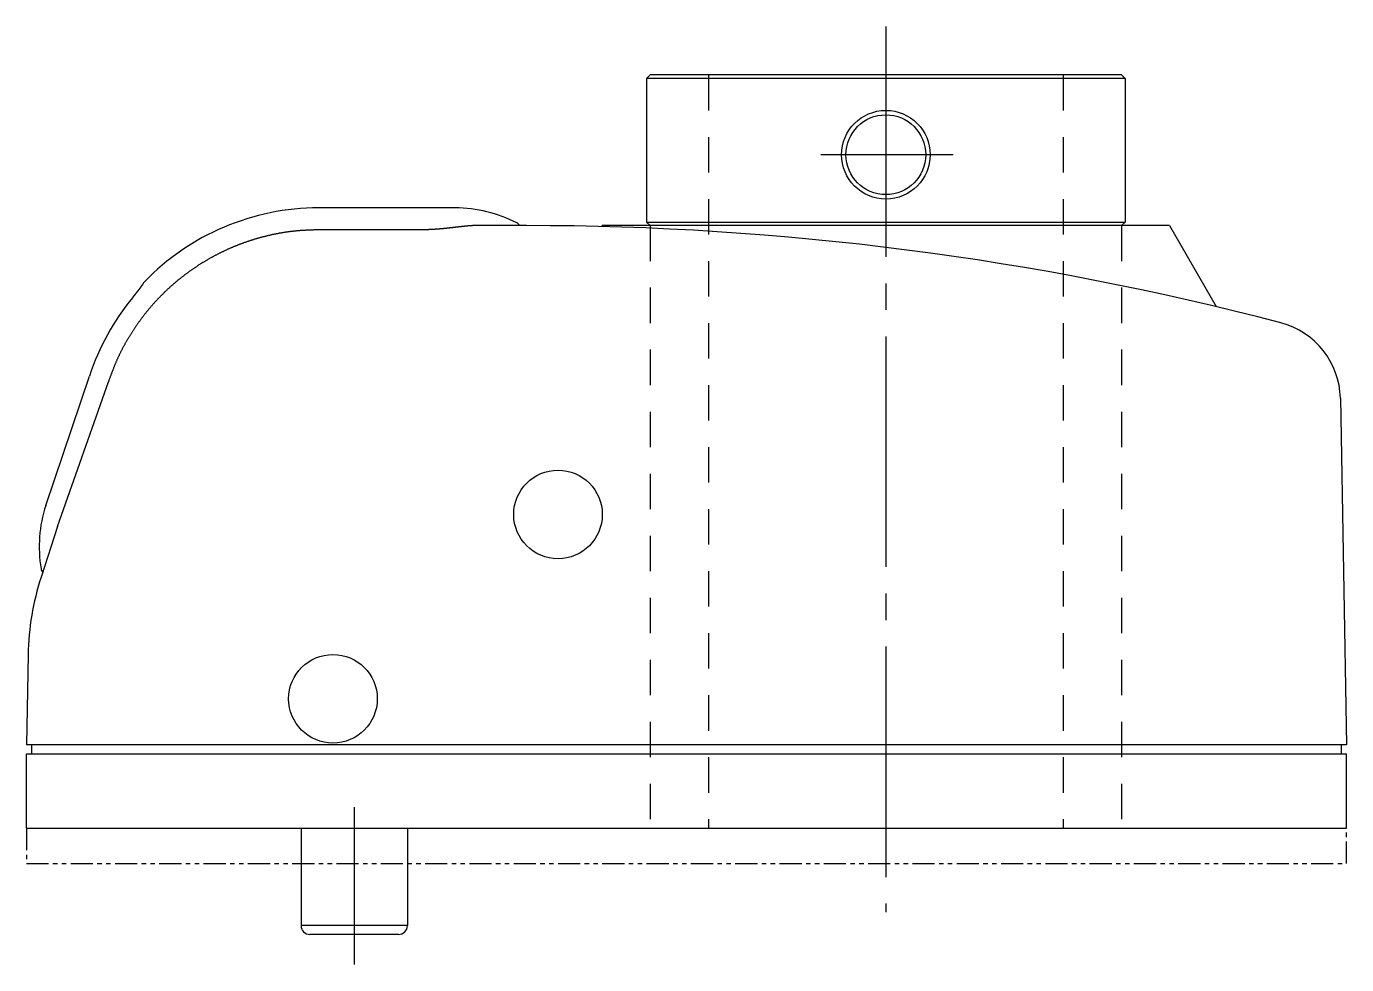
# Model space of a CAD drawing. Extents: x 79 to 354, y 162 to 334.
# Drawn here: x 188.6 to 263.1, y 280.4 to 333.3 of the extents above; entities that cross this region are included whole.
import ezdxf

# ---------------------------------------------------------------- set-up
doc = ezdxf.new("R2010")
doc.units = 0
for name, pattern in [('CENTER', [17.5, 13, -1.5, 1.5, -1.5]), ('DASHED', [3.5, 2, -1.5]), ('PHANTOM', [2.5, 1.25, -0.25, 0.25, -0.25, 0.25, -0.25])]:
    doc.linetypes.add(name, pattern=pattern)
doc.layers.get('0').update_dxf_attribs({"linetype": 'CONTINUOUS'})
doc.layers.add('CENTER', color=1, linetype='CENTER')

msp = doc.modelspace()

# ---------------------------------------------------------------- linework, layer by layer
at = {"color": 7, "linetype": 'CONTINUOUS'}
for p, q in [((223.592, 330.381), (223.792, 330.581)), ((250.592, 330.381), (223.592, 330.381)), ((223.592, 330.381), (223.592, 322.281)), ((250.392, 330.581), (223.792, 330.581)), ((250.592, 330.381), (250.392, 330.581)), ((250.592, 330.381), (250.592, 322.281)), ((212.794, 323.081), (205.092, 323.081)), ((210.857, 321.844), (205.092, 321.844)), ((216.813, 322.081), (213.932, 322.081)), ((221.092, 322.081), (221.061, 322.028)), ((253.092, 322.081), (221.092, 322.081)), ((223.592, 322.281), (250.592, 322.281)), ((223.792, 322.081), (223.592, 322.281)), ((250.392, 322.081), (250.592, 322.281)), ((253.092, 322.081), (255.731, 317.512)), ((189.683, 306.29), (192.152, 313.586)), ((190.35, 305.106), (193.216, 313.264)), ((262.742, 312.339), (263.084, 292.781)), ((190.35, 305.106), (189.422, 302.251)), ((188.69, 297.877), (188.601, 292.781)), ((188.592, 292.281), (263.092, 292.281)), ((188.592, 288.081), (188.592, 292.281)), ((263.083, 292.781), (188.601, 292.781)), ((188.892, 292.281), (188.892, 292.781)), ((262.792, 292.781), (262.792, 292.281)), ((263.092, 288.081), (263.092, 292.281)), ((188.592, 288.081), (263.092, 288.081)), ((204.092, 288.081), (204.092, 282.581)), ((210.092, 288.081), (210.092, 282.581)), ((209.592, 282.081), (204.592, 282.081))]:
    msp.add_line(p, q, dxfattribs=at)
at = {"color": 3, "linetype": 'DASHED'}
for p, q in [((227.092, 330.581), (227.092, 288.081)), ((247.092, 330.581), (247.092, 288.081)), ((223.792, 322.081), (223.792, 288.081)), ((250.392, 322.081), (250.392, 288.081))]:
    msp.add_line(p, q, dxfattribs=at)
at = {"linetype": 'CONTINUOUS'}
for p, q in [((195.25, 318.909), (195.248, 318.909)), ((210.092, 282.581), (204.092, 282.581))]:
    msp.add_line(p, q, dxfattribs=at)
at = {"color": 3, "linetype": 'PHANTOM'}
for p, q in [((188.592, 288.081), (188.592, 286.081)), ((263.092, 286.081), (263.092, 288.081)), ((188.592, 286.081), (263.092, 286.081))]:
    msp.add_line(p, q, dxfattribs=at)
at = {"color": 7}
for points in [[(205.092, 321.844, 0), (205.057, 321.843, 0), (205.022, 321.842, 0), (204.987, 321.841, 0), (204.952, 321.839, 0), (204.917, 321.838, 0), (204.882, 321.837, 0), (204.847, 321.836, 0), (204.812, 321.835, 0), (204.777, 321.833, 0), (204.742, 321.832, 0), (204.707, 321.831, 0), (204.672, 321.829, 0), (204.637, 321.828, 0), (204.602, 321.827, 0), (204.567, 321.825, 0), (204.532, 321.824, 0), (204.497, 321.822, 0), (204.462, 321.82, 0), (204.427, 321.819, 0), (204.392, 321.817, 0), (204.357, 321.815, 0), (204.322, 321.813, 0), (204.288, 321.811, 0), (204.253, 321.809, 0), (204.218, 321.807, 0), (204.183, 321.805, 0), (204.148, 321.803, 0), (204.113, 321.801, 0), (204.078, 321.798, 0), (204.043, 321.796, 0), (204.008, 321.793, 0), (203.973, 321.791, 0), (203.938, 321.788, 0), (203.904, 321.785, 0), (203.869, 321.782, 0), (203.834, 321.779, 0), (203.799, 321.776, 0), (203.764, 321.772, 0), (203.729, 321.769, 0), (203.695, 321.766, 0), (203.66, 321.762, 0), (203.625, 321.758, 0), (203.59, 321.754, 0), (203.555, 321.75, 0), (203.521, 321.746, 0), (203.486, 321.742, 0), (203.451, 321.737, 0), (203.417, 321.733, 0), (203.382, 321.728, 0), (203.347, 321.724, 0), (203.313, 321.719, 0), (203.278, 321.714, 0), (203.243, 321.709, 0), (203.209, 321.704, 0), (203.174, 321.698, 0), (203.139, 321.693, 0), (203.105, 321.687, 0), (203.07, 321.682, 0), (203.036, 321.676, 0), (203.001, 321.67, 0), (202.967, 321.664, 0), (202.932, 321.658, 0), (202.898, 321.652, 0), (202.863, 321.646, 0), (202.829, 321.639, 0), (202.794, 321.633, 0), (202.76, 321.626, 0), (202.725, 321.62, 0), (202.691, 321.613, 0), (202.657, 321.606, 0), (202.622, 321.599, 0), (202.588, 321.592, 0), (202.554, 321.585, 0), (202.52, 321.577, 0), (202.485, 321.57, 0), (202.451, 321.563, 0), (202.417, 321.555, 0), (202.383, 321.547, 0), (202.348, 321.54, 0), (202.314, 321.532, 0), (202.28, 321.524, 0), (202.246, 321.516, 0), (202.212, 321.508, 0), (202.178, 321.5, 0), (202.144, 321.491, 0), (202.11, 321.483, 0), (202.076, 321.475, 0), (202.042, 321.466, 0), (202.008, 321.457, 0), (201.974, 321.449, 0), (201.94, 321.44, 0), (201.906, 321.431, 0), (201.872, 321.422, 0), (201.839, 321.413, 0), (201.805, 321.404, 0), (201.771, 321.395, 0), (201.737, 321.385, 0), (201.703, 321.376, 0), (201.67, 321.366, 0), (201.636, 321.357, 0), (201.602, 321.347, 0), (201.569, 321.337, 0), (201.535, 321.327, 0), (201.502, 321.317, 0), (201.468, 321.307, 0), (201.435, 321.297, 0), (201.401, 321.287, 0), (201.368, 321.276, 0), (201.334, 321.266, 0), (201.301, 321.255, 0), (201.268, 321.245, 0), (201.234, 321.234, 0), (201.201, 321.223, 0), (201.168, 321.212, 0), (201.134, 321.201, 0), (201.101, 321.19, 0), (201.068, 321.179, 0), (201.035, 321.168, 0), (201.002, 321.156, 0), (200.969, 321.145, 0), (200.936, 321.133, 0), (200.903, 321.122, 0), (200.87, 321.11, 0), (200.837, 321.098, 0), (200.804, 321.086, 0), (200.771, 321.074, 0), (200.738, 321.062, 0), (200.705, 321.05, 0), (200.673, 321.037, 0), (200.64, 321.025, 0), (200.607, 321.013, 0), (200.574, 321, 0), (200.542, 320.987, 0), (200.509, 320.974, 0), (200.477, 320.962, 0), (200.444, 320.949, 0), (200.412, 320.936, 0), (200.379, 320.922, 0), (200.347, 320.909, 0), (200.314, 320.896, 0), (200.282, 320.882, 0), (200.25, 320.869, 0), (200.217, 320.855, 0), (200.185, 320.842, 0), (200.153, 320.828, 0), (200.121, 320.814, 0), (200.089, 320.8, 0), (200.057, 320.786, 0), (200.025, 320.772, 0), (199.993, 320.758, 0), (199.961, 320.743, 0), (199.929, 320.729, 0), (199.897, 320.714, 0), (199.865, 320.7, 0), (199.833, 320.685, 0), (199.801, 320.67, 0), (199.77, 320.655, 0), (199.738, 320.64, 0), (199.706, 320.625, 0), (199.675, 320.61, 0), (199.643, 320.595, 0), (199.612, 320.58, 0), (199.58, 320.564, 0), (199.549, 320.549, 0), (199.518, 320.533, 0), (199.486, 320.518, 0), (199.455, 320.502, 0), (199.424, 320.486, 0), (199.393, 320.47, 0), (199.361, 320.454, 0), (199.33, 320.438, 0), (199.299, 320.422, 0), (199.268, 320.406, 0), (199.237, 320.389, 0), (199.206, 320.373, 0), (199.175, 320.356, 0), (199.145, 320.34, 0), (199.114, 320.323, 0), (199.083, 320.306, 0), (199.052, 320.289, 0), (199.022, 320.273, 0), (198.991, 320.255, 0), (198.961, 320.238, 0), (198.93, 320.221, 0), (198.9, 320.204, 0), (198.869, 320.186, 0), (198.839, 320.169, 0), (198.809, 320.151, 0), (198.778, 320.134, 0), (198.748, 320.116, 0), (198.718, 320.098, 0), (198.688, 320.08, 0), (198.658, 320.062, 0), (198.628, 320.044, 0), (198.598, 320.026, 0), (198.568, 320.008, 0), (198.538, 319.99, 0), (198.508, 319.971, 0), (198.479, 319.953, 0), (198.449, 319.934, 0), (198.419, 319.916, 0), (198.39, 319.897, 0), (198.36, 319.878, 0), (198.331, 319.859, 0), (198.301, 319.84, 0), (198.272, 319.821, 0), (198.242, 319.802, 0), (198.213, 319.783, 0), (198.184, 319.764, 0), (198.155, 319.744, 0), (198.126, 319.725, 0), (198.097, 319.705, 0), (198.068, 319.686, 0), (198.039, 319.666, 0), (198.01, 319.646, 0), (197.981, 319.626, 0), (197.952, 319.606, 0), (197.923, 319.586, 0), (197.895, 319.566, 0), (197.866, 319.546, 0), (197.838, 319.526, 0), (197.809, 319.505, 0), (197.781, 319.485, 0), (197.752, 319.465, 0), (197.724, 319.444, 0), (197.696, 319.423, 0), (197.667, 319.403, 0), (197.639, 319.382, 0), (197.611, 319.361, 0), (197.583, 319.34, 0), (197.555, 319.319, 0), (197.527, 319.298, 0), (197.499, 319.276, 0), (197.472, 319.255, 0), (197.444, 319.234, 0), (197.416, 319.212, 0), (197.389, 319.191, 0), (197.361, 319.169, 0), (197.333, 319.147, 0), (197.306, 319.126, 0), (197.279, 319.104, 0), (197.251, 319.082, 0), (197.224, 319.06, 0), (197.197, 319.038, 0), (197.17, 319.016, 0), (197.143, 318.994, 0), (197.116, 318.971, 0), (197.089, 318.949, 0), (197.062, 318.926, 0), (197.035, 318.904, 0), (197.008, 318.881, 0), (196.982, 318.859, 0), (196.955, 318.836, 0), (196.928, 318.813, 0), (196.902, 318.79, 0), (196.875, 318.767, 0), (196.849, 318.744, 0), (196.823, 318.721, 0), (196.797, 318.698, 0), (196.77, 318.675, 0), (196.744, 318.651, 0), (196.718, 318.628, 0), (196.692, 318.604, 0), (196.666, 318.581, 0), (196.64, 318.557, 0), (196.615, 318.534, 0), (196.589, 318.51, 0), (196.563, 318.486, 0), (196.538, 318.462, 0), (196.512, 318.438, 0), (196.487, 318.414, 0), (196.461, 318.39, 0), (196.436, 318.366, 0), (196.411, 318.341, 0), (196.386, 318.317, 0), (196.361, 318.293, 0), (196.335, 318.268, 0), (196.31, 318.244, 0), (196.286, 318.219, 0), (196.261, 318.194, 0), (196.236, 318.17, 0), (196.211, 318.145, 0), (196.187, 318.12, 0), (196.162, 318.095, 0), (196.138, 318.07, 0), (196.113, 318.045, 0), (196.089, 318.02, 0), (196.065, 317.994, 0), (196.04, 317.969, 0), (196.016, 317.944, 0), (195.992, 317.918, 0), (195.968, 317.893, 0), (195.944, 317.867, 0), (195.92, 317.842, 0), (195.897, 317.816, 0), (195.873, 317.79, 0), (195.849, 317.764, 0), (195.826, 317.738, 0), (195.802, 317.712, 0), (195.779, 317.686, 0), (195.755, 317.66, 0), (195.732, 317.634, 0), (195.709, 317.608, 0), (195.686, 317.582, 0), (195.663, 317.555, 0), (195.64, 317.529, 0), (195.617, 317.502, 0), (195.594, 317.476, 0), (195.571, 317.449, 0), (195.549, 317.422, 0), (195.526, 317.396, 0), (195.503, 317.369, 0), (195.481, 317.342, 0), (195.459, 317.315, 0), (195.436, 317.288, 0), (195.414, 317.261, 0), (195.392, 317.234, 0), (195.37, 317.207, 0), (195.348, 317.179, 0), (195.326, 317.152, 0), (195.304, 317.125, 0), (195.282, 317.097, 0), (195.261, 317.07, 0), (195.239, 317.042, 0), (195.218, 317.015, 0), (195.196, 316.987, 0), (195.175, 316.959, 0), (195.154, 316.931, 0), (195.132, 316.904, 0), (195.111, 316.876, 0), (195.09, 316.848, 0), (195.069, 316.82, 0), (195.048, 316.792, 0), (195.028, 316.763, 0), (195.007, 316.735, 0), (194.986, 316.707, 0), (194.966, 316.679, 0), (194.945, 316.65, 0), (194.925, 316.622, 0), (194.904, 316.593, 0), (194.884, 316.565, 0), (194.864, 316.536, 0), (194.844, 316.507, 0), (194.824, 316.479, 0), (194.804, 316.45, 0), (194.784, 316.421, 0), (194.764, 316.392, 0), (194.745, 316.363, 0), (194.725, 316.334, 0), (194.705, 316.305, 0), (194.686, 316.276, 0), (194.666, 316.247, 0), (194.647, 316.218, 0), (194.628, 316.188, 0), (194.609, 316.159, 0), (194.59, 316.13, 0), (194.571, 316.1, 0), (194.552, 316.071, 0), (194.533, 316.041, 0), (194.514, 316.012, 0), (194.495, 315.982, 0), (194.477, 315.952, 0), (194.458, 315.923, 0), (194.44, 315.893, 0), (194.421, 315.863, 0), (194.403, 315.833, 0), (194.385, 315.803, 0), (194.367, 315.773, 0), (194.349, 315.743, 0), (194.331, 315.713, 0), (194.313, 315.683, 0), (194.295, 315.653, 0), (194.277, 315.623, 0), (194.259, 315.592, 0), (194.242, 315.562, 0), (194.224, 315.532, 0), (194.207, 315.501, 0), (194.19, 315.471, 0), (194.172, 315.44, 0), (194.155, 315.41, 0), (194.138, 315.379, 0), (194.121, 315.349, 0), (194.104, 315.318, 0), (194.088, 315.287, 0), (194.071, 315.256, 0), (194.054, 315.226, 0), (194.038, 315.195, 0), (194.021, 315.164, 0), (194.005, 315.133, 0), (193.989, 315.102, 0), (193.973, 315.071, 0), (193.957, 315.039, 0), (193.941, 315.008, 0), (193.925, 314.977, 0), (193.91, 314.946, 0), (193.894, 314.914, 0), (193.878, 314.883, 0), (193.863, 314.851, 0), (193.848, 314.82, 0), (193.833, 314.788, 0), (193.818, 314.757, 0), (193.803, 314.725, 0), (193.788, 314.693, 0), (193.773, 314.662, 0), (193.758, 314.63, 0), (193.744, 314.598, 0), (193.73, 314.566, 0), (193.715, 314.534, 0), (193.701, 314.502, 0), (193.687, 314.47, 0), (193.673, 314.438, 0), (193.659, 314.406, 0), (193.645, 314.374, 0), (193.632, 314.342, 0), (193.618, 314.309, 0), (193.605, 314.277, 0), (193.591, 314.245, 0), (193.578, 314.213, 0), (193.565, 314.18, 0), (193.552, 314.148, 0), (193.539, 314.115, 0), (193.526, 314.083, 0), (193.513, 314.05, 0), (193.5, 314.018, 0), (193.487, 313.985, 0), (193.474, 313.952, 0), (193.462, 313.92, 0), (193.449, 313.887, 0), (193.436, 313.855, 0), (193.424, 313.822, 0), (193.411, 313.789, 0), (193.399, 313.756, 0), (193.387, 313.724, 0), (193.374, 313.691, 0), (193.362, 313.658, 0), (193.35, 313.625, 0), (193.337, 313.592, 0), (193.325, 313.56, 0), (193.313, 313.527, 0), (193.301, 313.494, 0), (193.289, 313.461, 0), (193.277, 313.428, 0), (193.264, 313.395, 0), (193.252, 313.362, 0), (193.24, 313.33, 0), (193.228, 313.297, 0), (193.216, 313.264, 0)], [(213.932, 322.081, 0), (213.926, 322.081, 0), (213.92, 322.081, 0), (213.913, 322.081, 0), (213.907, 322.081, 0), (213.9, 322.081, 0), (213.894, 322.081, 0), (213.887, 322.081, 0), (213.881, 322.081, 0), (213.875, 322.081, 0), (213.868, 322.08, 0), (213.862, 322.08, 0), (213.855, 322.08, 0), (213.849, 322.08, 0), (213.842, 322.08, 0), (213.836, 322.08, 0), (213.829, 322.08, 0), (213.823, 322.08, 0), (213.817, 322.079, 0), (213.81, 322.079, 0), (213.804, 322.079, 0), (213.797, 322.079, 0), (213.791, 322.079, 0), (213.784, 322.078, 0), (213.778, 322.078, 0), (213.771, 322.078, 0), (213.765, 322.078, 0), (213.759, 322.077, 0), (213.752, 322.077, 0), (213.746, 322.077, 0), (213.739, 322.076, 0), (213.733, 322.076, 0), (213.726, 322.076, 0), (213.72, 322.075, 0), (213.714, 322.075, 0), (213.707, 322.075, 0), (213.701, 322.074, 0), (213.694, 322.074, 0), (213.688, 322.074, 0), (213.681, 322.073, 0), (213.675, 322.073, 0), (213.668, 322.072, 0), (213.662, 322.072, 0), (213.656, 322.071, 0), (213.649, 322.071, 0), (213.643, 322.071, 0), (213.636, 322.07, 0), (213.63, 322.07, 0), (213.623, 322.069, 0), (213.617, 322.069, 0), (213.611, 322.068, 0), (213.604, 322.068, 0), (213.598, 322.067, 0), (213.591, 322.067, 0), (213.585, 322.066, 0), (213.579, 322.066, 0), (213.572, 322.065, 0), (213.566, 322.065, 0), (213.559, 322.064, 0), (213.553, 322.064, 0), (213.546, 322.063, 0), (213.54, 322.063, 0), (213.534, 322.062, 0), (213.527, 322.062, 0), (213.521, 322.061, 0), (213.514, 322.061, 0), (213.508, 322.06, 0), (213.501, 322.06, 0), (213.495, 322.059, 0), (213.489, 322.058, 0), (213.482, 322.058, 0), (213.476, 322.057, 0), (213.469, 322.057, 0), (213.463, 322.056, 0), (213.457, 322.056, 0), (213.45, 322.055, 0), (213.444, 322.054, 0), (213.437, 322.054, 0), (213.431, 322.053, 0), (213.424, 322.053, 0), (213.418, 322.052, 0), (213.412, 322.051, 0), (213.405, 322.051, 0), (213.399, 322.05, 0), (213.392, 322.049, 0), (213.386, 322.049, 0), (213.38, 322.048, 0), (213.373, 322.048, 0), (213.367, 322.047, 0), (213.36, 322.046, 0), (213.354, 322.046, 0), (213.347, 322.045, 0), (213.341, 322.044, 0), (213.335, 322.044, 0), (213.328, 322.043, 0), (213.322, 322.042, 0), (213.315, 322.042, 0), (213.309, 322.041, 0), (213.303, 322.04, 0), (213.296, 322.04, 0), (213.29, 322.039, 0), (213.283, 322.038, 0), (213.277, 322.038, 0), (213.271, 322.037, 0), (213.264, 322.036, 0), (213.258, 322.035, 0), (213.251, 322.035, 0), (213.245, 322.034, 0), (213.239, 322.033, 0), (213.232, 322.033, 0), (213.226, 322.032, 0), (213.219, 322.031, 0), (213.213, 322.031, 0), (213.207, 322.03, 0), (213.2, 322.029, 0), (213.194, 322.028, 0), (213.187, 322.028, 0), (213.181, 322.027, 0), (213.175, 322.026, 0), (213.168, 322.026, 0), (213.162, 322.025, 0), (213.155, 322.024, 0), (213.149, 322.023, 0), (213.143, 322.023, 0), (213.136, 322.022, 0), (213.13, 322.021, 0), (213.123, 322.02, 0), (213.117, 322.02, 0), (213.11, 322.019, 0), (213.104, 322.018, 0), (213.098, 322.018, 0), (213.091, 322.017, 0), (213.085, 322.016, 0), (213.078, 322.015, 0), (213.072, 322.015, 0), (213.066, 322.014, 0), (213.059, 322.013, 0), (213.053, 322.012, 0), (213.046, 322.012, 0), (213.04, 322.011, 0), (213.034, 322.01, 0), (213.027, 322.009, 0), (213.021, 322.009, 0), (213.014, 322.008, 0), (213.008, 322.007, 0), (213.002, 322.006, 0), (212.995, 322.006, 0), (212.989, 322.005, 0), (212.982, 322.004, 0), (212.976, 322.003, 0), (212.97, 322.003, 0), (212.963, 322.002, 0), (212.957, 322.001, 0), (212.95, 322, 0), (212.944, 322, 0), (212.938, 321.999, 0), (212.931, 321.998, 0), (212.925, 321.997, 0), (212.919, 321.997, 0), (212.912, 321.996, 0), (212.906, 321.995, 0), (212.899, 321.994, 0), (212.893, 321.993, 0), (212.887, 321.993, 0), (212.88, 321.992, 0), (212.874, 321.991, 0), (212.867, 321.99, 0), (212.861, 321.99, 0), (212.855, 321.989, 0), (212.848, 321.988, 0), (212.842, 321.987, 0), (212.835, 321.987, 0), (212.829, 321.986, 0), (212.823, 321.985, 0), (212.816, 321.984, 0), (212.81, 321.984, 0), (212.803, 321.983, 0), (212.797, 321.982, 0), (212.791, 321.981, 0), (212.784, 321.981, 0), (212.778, 321.98, 0), (212.771, 321.979, 0), (212.765, 321.978, 0), (212.759, 321.978, 0), (212.752, 321.977, 0), (212.746, 321.976, 0), (212.739, 321.975, 0), (212.733, 321.975, 0), (212.727, 321.974, 0), (212.72, 321.973, 0), (212.714, 321.972, 0), (212.707, 321.972, 0), (212.701, 321.971, 0), (212.695, 321.97, 0), (212.688, 321.969, 0), (212.682, 321.969, 0), (212.675, 321.968, 0), (212.669, 321.967, 0), (212.663, 321.966, 0), (212.656, 321.966, 0), (212.65, 321.965, 0), (212.643, 321.964, 0), (212.637, 321.963, 0), (212.631, 321.963, 0), (212.624, 321.962, 0), (212.618, 321.961, 0), (212.611, 321.96, 0), (212.605, 321.96, 0), (212.599, 321.959, 0), (212.592, 321.958, 0), (212.586, 321.957, 0), (212.579, 321.957, 0), (212.573, 321.956, 0), (212.567, 321.955, 0), (212.56, 321.954, 0), (212.554, 321.954, 0), (212.547, 321.953, 0), (212.541, 321.952, 0), (212.535, 321.952, 0), (212.528, 321.951, 0), (212.522, 321.95, 0), (212.515, 321.949, 0), (212.509, 321.949, 0), (212.503, 321.948, 0), (212.496, 321.947, 0), (212.49, 321.946, 0), (212.483, 321.946, 0), (212.477, 321.945, 0), (212.47, 321.944, 0), (212.464, 321.944, 0), (212.458, 321.943, 0), (212.451, 321.942, 0), (212.445, 321.941, 0), (212.438, 321.941, 0), (212.432, 321.94, 0), (212.426, 321.939, 0), (212.419, 321.939, 0), (212.413, 321.938, 0), (212.406, 321.937, 0), (212.4, 321.937, 0), (212.394, 321.936, 0), (212.387, 321.935, 0), (212.381, 321.934, 0), (212.374, 321.934, 0), (212.368, 321.933, 0), (212.362, 321.932, 0), (212.355, 321.932, 0), (212.349, 321.931, 0), (212.342, 321.93, 0), (212.336, 321.93, 0), (212.33, 321.929, 0), (212.323, 321.928, 0), (212.317, 321.928, 0), (212.31, 321.927, 0), (212.304, 321.926, 0), (212.298, 321.926, 0), (212.291, 321.925, 0), (212.285, 321.924, 0), (212.278, 321.924, 0), (212.272, 321.923, 0), (212.265, 321.922, 0), (212.259, 321.922, 0), (212.253, 321.921, 0), (212.246, 321.92, 0), (212.24, 321.92, 0), (212.233, 321.919, 0), (212.227, 321.918, 0), (212.221, 321.918, 0), (212.214, 321.917, 0), (212.208, 321.916, 0), (212.201, 321.916, 0), (212.195, 321.915, 0), (212.189, 321.915, 0), (212.182, 321.914, 0), (212.176, 321.913, 0), (212.169, 321.913, 0), (212.163, 321.912, 0), (212.156, 321.911, 0), (212.15, 321.911, 0), (212.144, 321.91, 0), (212.137, 321.91, 0), (212.131, 321.909, 0), (212.124, 321.908, 0), (212.118, 321.908, 0), (212.112, 321.907, 0), (212.105, 321.906, 0), (212.099, 321.906, 0), (212.092, 321.905, 0), (212.086, 321.905, 0), (212.079, 321.904, 0), (212.073, 321.904, 0), (212.067, 321.903, 0), (212.06, 321.902, 0), (212.054, 321.902, 0), (212.047, 321.901, 0), (212.041, 321.901, 0), (212.035, 321.9, 0), (212.028, 321.899, 0), (212.022, 321.899, 0), (212.015, 321.898, 0), (212.009, 321.898, 0), (212.002, 321.897, 0), (211.996, 321.897, 0), (211.99, 321.896, 0), (211.983, 321.895, 0), (211.977, 321.895, 0), (211.97, 321.894, 0), (211.964, 321.894, 0), (211.958, 321.893, 0), (211.951, 321.893, 0), (211.945, 321.892, 0), (211.938, 321.892, 0), (211.932, 321.891, 0), (211.925, 321.891, 0), (211.919, 321.89, 0), (211.913, 321.889, 0), (211.906, 321.889, 0), (211.9, 321.888, 0), (211.893, 321.888, 0), (211.887, 321.887, 0), (211.88, 321.887, 0), (211.874, 321.886, 0), (211.868, 321.886, 0), (211.861, 321.885, 0), (211.855, 321.885, 0), (211.848, 321.884, 0), (211.842, 321.884, 0), (211.836, 321.883, 0), (211.829, 321.883, 0), (211.823, 321.882, 0), (211.816, 321.882, 0), (211.81, 321.881, 0), (211.803, 321.881, 0), (211.797, 321.88, 0), (211.791, 321.88, 0), (211.784, 321.879, 0), (211.778, 321.879, 0), (211.771, 321.878, 0), (211.765, 321.878, 0), (211.758, 321.878, 0), (211.752, 321.877, 0), (211.746, 321.877, 0), (211.739, 321.876, 0), (211.733, 321.876, 0), (211.726, 321.875, 0), (211.72, 321.875, 0), (211.713, 321.874, 0), (211.707, 321.874, 0), (211.701, 321.873, 0), (211.694, 321.873, 0), (211.688, 321.873, 0), (211.681, 321.872, 0), (211.675, 321.872, 0), (211.668, 321.871, 0), (211.662, 321.871, 0), (211.656, 321.87, 0), (211.649, 321.87, 0), (211.643, 321.87, 0), (211.636, 321.869, 0), (211.63, 321.869, 0), (211.623, 321.868, 0), (211.617, 321.868, 0), (211.611, 321.868, 0), (211.604, 321.867, 0), (211.598, 321.867, 0), (211.591, 321.866, 0), (211.585, 321.866, 0), (211.578, 321.866, 0), (211.572, 321.865, 0), (211.566, 321.865, 0), (211.559, 321.864, 0), (211.553, 321.864, 0), (211.546, 321.864, 0), (211.54, 321.863, 0), (211.533, 321.863, 0), (211.527, 321.863, 0), (211.52, 321.862, 0), (211.514, 321.862, 0), (211.508, 321.862, 0), (211.501, 321.861, 0), (211.495, 321.861, 0), (211.488, 321.861, 0), (211.482, 321.86, 0), (211.475, 321.86, 0), (211.469, 321.86, 0), (211.463, 321.859, 0), (211.456, 321.859, 0), (211.45, 321.859, 0), (211.443, 321.858, 0), (211.437, 321.858, 0), (211.43, 321.858, 0), (211.424, 321.857, 0), (211.418, 321.857, 0), (211.411, 321.857, 0), (211.405, 321.856, 0), (211.398, 321.856, 0), (211.392, 321.856, 0), (211.385, 321.856, 0), (211.379, 321.855, 0), (211.372, 321.855, 0), (211.366, 321.855, 0), (211.36, 321.855, 0), (211.353, 321.854, 0), (211.347, 321.854, 0), (211.34, 321.854, 0), (211.334, 321.854, 0), (211.327, 321.853, 0), (211.321, 321.853, 0), (211.314, 321.853, 0), (211.308, 321.853, 0), (211.302, 321.852, 0), (211.295, 321.852, 0), (211.289, 321.852, 0), (211.282, 321.852, 0), (211.276, 321.852, 0), (211.269, 321.851, 0), (211.263, 321.851, 0), (211.257, 321.851, 0), (211.25, 321.851, 0), (211.244, 321.851, 0), (211.237, 321.85, 0), (211.231, 321.85, 0), (211.224, 321.85, 0), (211.218, 321.85, 0), (211.211, 321.85, 0), (211.205, 321.849, 0), (211.199, 321.849, 0), (211.192, 321.849, 0), (211.186, 321.849, 0), (211.179, 321.849, 0), (211.173, 321.849, 0), (211.166, 321.849, 0), (211.16, 321.848, 0), (211.153, 321.848, 0), (211.147, 321.848, 0), (211.141, 321.848, 0), (211.134, 321.848, 0), (211.128, 321.848, 0), (211.121, 321.848, 0), (211.115, 321.848, 0), (211.108, 321.847, 0), (211.102, 321.847, 0), (211.095, 321.847, 0), (211.089, 321.847, 0), (211.083, 321.847, 0), (211.076, 321.847, 0), (211.07, 321.847, 0), (211.063, 321.847, 0), (211.057, 321.847, 0), (211.05, 321.846, 0), (211.044, 321.846, 0), (211.038, 321.846, 0), (211.031, 321.846, 0), (211.025, 321.846, 0), (211.018, 321.846, 0), (211.012, 321.846, 0), (211.005, 321.846, 0), (210.999, 321.846, 0), (210.992, 321.846, 0), (210.986, 321.846, 0), (210.98, 321.845, 0), (210.973, 321.845, 0), (210.967, 321.845, 0), (210.96, 321.845, 0), (210.954, 321.845, 0), (210.947, 321.845, 0), (210.941, 321.845, 0), (210.934, 321.845, 0), (210.928, 321.845, 0), (210.922, 321.845, 0), (210.915, 321.845, 0), (210.909, 321.845, 0), (210.902, 321.845, 0), (210.896, 321.844, 0), (210.889, 321.844, 0), (210.883, 321.844, 0), (210.876, 321.844, 0), (210.87, 321.844, 0), (210.864, 321.844, 0), (210.857, 321.844, 0)], [(195.153, 318.771, 0), (195.152, 318.769, 0), (195.151, 318.768, 0), (195.15, 318.766, 0), (195.149, 318.765, 0), (195.148, 318.763, 0), (195.147, 318.761, 0), (195.146, 318.76, 0), (195.145, 318.758, 0), (195.144, 318.757, 0), (195.143, 318.755, 0), (195.142, 318.753, 0), (195.14, 318.752, 0), (195.139, 318.75, 0), (195.138, 318.749, 0), (195.137, 318.747, 0), (195.136, 318.745, 0), (195.135, 318.744, 0), (195.134, 318.742, 0), (195.133, 318.741, 0), (195.132, 318.739, 0), (195.131, 318.737, 0), (195.13, 318.736, 0), (195.128, 318.734, 0), (195.127, 318.733, 0), (195.126, 318.731, 0), (195.125, 318.729, 0), (195.124, 318.728, 0), (195.123, 318.726, 0), (195.122, 318.725, 0), (195.121, 318.723, 0), (195.12, 318.721, 0), (195.118, 318.72, 0), (195.117, 318.718, 0), (195.116, 318.717, 0), (195.115, 318.715, 0), (195.114, 318.714, 0), (195.113, 318.712, 0), (195.112, 318.71, 0), (195.111, 318.709, 0), (195.11, 318.707, 0), (195.108, 318.706, 0), (195.107, 318.704, 0), (195.106, 318.702, 0), (195.105, 318.701, 0), (195.104, 318.699, 0), (195.103, 318.698, 0), (195.102, 318.696, 0), (195.101, 318.695, 0), (195.1, 318.693, 0), (195.098, 318.691, 0), (195.097, 318.69, 0), (195.096, 318.688, 0), (195.095, 318.687, 0), (195.094, 318.685, 0), (195.093, 318.683, 0), (195.092, 318.682, 0), (195.091, 318.68, 0), (195.089, 318.679, 0), (195.088, 318.677, 0), (195.087, 318.676, 0), (195.086, 318.674, 0), (195.085, 318.672, 0), (195.084, 318.671, 0), (195.083, 318.669, 0), (195.082, 318.668, 0), (195.08, 318.666, 0), (195.079, 318.665, 0), (195.078, 318.663, 0), (195.077, 318.661, 0), (195.076, 318.66, 0), (195.075, 318.658, 0), (195.074, 318.657, 0), (195.073, 318.655, 0), (195.071, 318.653, 0), (195.07, 318.652, 0), (195.069, 318.65, 0), (195.068, 318.649, 0), (195.067, 318.647, 0), (195.066, 318.646, 0), (195.065, 318.644, 0), (195.064, 318.642, 0), (195.062, 318.641, 0), (195.061, 318.639, 0), (195.06, 318.638, 0), (195.059, 318.636, 0), (195.058, 318.635, 0), (195.057, 318.633, 0), (195.056, 318.631, 0), (195.054, 318.63, 0), (195.053, 318.628, 0), (195.052, 318.627, 0), (195.051, 318.625, 0), (195.05, 318.624, 0), (195.049, 318.622, 0), (195.048, 318.62, 0), (195.047, 318.619, 0), (195.045, 318.617, 0), (195.044, 318.616, 0), (195.043, 318.614, 0), (195.042, 318.613, 0), (195.041, 318.611, 0), (195.04, 318.609, 0), (195.039, 318.608, 0), (195.037, 318.606, 0), (195.036, 318.605, 0), (195.035, 318.603, 0), (195.034, 318.602, 0), (195.033, 318.6, 0), (195.032, 318.599, 0), (195.031, 318.597, 0), (195.029, 318.595, 0), (195.028, 318.594, 0), (195.027, 318.592, 0), (195.026, 318.591, 0), (195.025, 318.589, 0), (195.024, 318.588, 0), (195.023, 318.586, 0), (195.021, 318.584, 0), (195.02, 318.583, 0), (195.019, 318.581, 0), (195.018, 318.58, 0), (195.017, 318.578, 0), (195.016, 318.577, 0), (195.015, 318.575, 0), (195.013, 318.574, 0), (195.012, 318.572, 0), (195.011, 318.57, 0), (195.01, 318.569, 0), (195.009, 318.567, 0), (195.008, 318.566, 0), (195.007, 318.564, 0), (195.005, 318.563, 0), (195.004, 318.561, 0), (195.003, 318.559, 0), (195.002, 318.558, 0), (195.001, 318.556, 0), (195, 318.555, 0), (194.998, 318.553, 0), (194.997, 318.552, 0), (194.996, 318.55, 0), (194.995, 318.549, 0), (194.994, 318.547, 0), (194.993, 318.545, 0), (194.992, 318.544, 0), (194.99, 318.542, 0), (194.989, 318.541, 0), (194.988, 318.539, 0), (194.987, 318.538, 0), (194.986, 318.536, 0), (194.985, 318.535, 0), (194.983, 318.533, 0), (194.982, 318.531, 0), (194.981, 318.53, 0), (194.98, 318.528, 0), (194.979, 318.527, 0), (194.978, 318.525, 0), (194.976, 318.524, 0), (194.975, 318.522, 0), (194.974, 318.521, 0), (194.973, 318.519, 0), (194.972, 318.517, 0), (194.971, 318.516, 0), (194.97, 318.514, 0), (194.968, 318.513, 0), (194.967, 318.511, 0), (194.966, 318.51, 0), (194.965, 318.508, 0), (194.964, 318.507, 0), (194.963, 318.505, 0), (194.961, 318.504, 0), (194.96, 318.502, 0), (194.959, 318.5, 0), (194.958, 318.499, 0), (194.957, 318.497, 0), (194.956, 318.496, 0), (194.954, 318.494, 0), (194.953, 318.493, 0), (194.952, 318.491, 0), (194.951, 318.49, 0), (194.95, 318.488, 0), (194.949, 318.486, 0), (194.947, 318.485, 0), (194.946, 318.483, 0), (194.945, 318.482, 0), (194.944, 318.48, 0), (194.943, 318.479, 0), (194.942, 318.477, 0), (194.94, 318.476, 0), (194.939, 318.474, 0), (194.938, 318.473, 0), (194.937, 318.471, 0), (194.936, 318.469, 0), (194.935, 318.468, 0), (194.933, 318.466, 0), (194.932, 318.465, 0), (194.931, 318.463, 0), (194.93, 318.462, 0), (194.929, 318.46, 0), (194.928, 318.459, 0), (194.926, 318.457, 0), (194.925, 318.456, 0), (194.924, 318.454, 0), (194.923, 318.452, 0), (194.922, 318.451, 0), (194.921, 318.449, 0), (194.919, 318.448, 0), (194.918, 318.446, 0), (194.917, 318.445, 0), (194.916, 318.443, 0), (194.915, 318.442, 0), (194.914, 318.44, 0), (194.912, 318.439, 0), (194.911, 318.437, 0), (194.91, 318.435, 0), (194.909, 318.434, 0), (194.908, 318.432, 0), (194.907, 318.431, 0), (194.905, 318.429, 0), (194.904, 318.428, 0), (194.903, 318.426, 0), (194.902, 318.425, 0), (194.901, 318.423, 0), (194.899, 318.422, 0), (194.898, 318.42, 0), (194.897, 318.419, 0), (194.896, 318.417, 0), (194.895, 318.415, 0), (194.894, 318.414, 0), (194.892, 318.412, 0), (194.891, 318.411, 0), (194.89, 318.409, 0), (194.889, 318.408, 0), (194.888, 318.406, 0), (194.887, 318.405, 0), (194.885, 318.403, 0), (194.884, 318.402, 0), (194.883, 318.4, 0), (194.882, 318.398, 0), (194.881, 318.397, 0), (194.879, 318.395, 0), (194.878, 318.394, 0), (194.877, 318.392, 0), (194.876, 318.391, 0), (194.875, 318.389, 0), (194.874, 318.388, 0), (194.872, 318.386, 0), (194.871, 318.385, 0), (194.87, 318.383, 0), (194.869, 318.382, 0), (194.868, 318.38, 0), (194.866, 318.379, 0), (194.865, 318.377, 0), (194.864, 318.375, 0), (194.863, 318.374, 0), (194.862, 318.372, 0), (194.861, 318.371, 0), (194.859, 318.369, 0), (194.858, 318.368, 0), (194.857, 318.366, 0), (194.856, 318.365, 0), (194.855, 318.363, 0), (194.853, 318.362, 0), (194.852, 318.36, 0), (194.851, 318.359, 0), (194.85, 318.357, 0), (194.849, 318.356, 0), (194.848, 318.354, 0), (194.846, 318.352, 0), (194.845, 318.351, 0), (194.844, 318.349, 0), (194.843, 318.348, 0), (194.842, 318.346, 0), (194.84, 318.345, 0), (194.839, 318.343, 0), (194.838, 318.342, 0), (194.837, 318.34, 0), (194.836, 318.339, 0), (194.834, 318.337, 0), (194.833, 318.336, 0), (194.832, 318.334, 0), (194.831, 318.333, 0), (194.83, 318.331, 0), (194.828, 318.33, 0), (194.827, 318.328, 0), (194.826, 318.326, 0), (194.825, 318.325, 0), (194.824, 318.323, 0), (194.823, 318.322, 0), (194.821, 318.32, 0), (194.82, 318.319, 0), (194.819, 318.317, 0), (194.818, 318.316, 0), (194.817, 318.314, 0), (194.815, 318.313, 0), (194.814, 318.311, 0), (194.813, 318.31, 0), (194.812, 318.308, 0), (194.811, 318.307, 0), (194.809, 318.305, 0), (194.808, 318.304, 0), (194.807, 318.302, 0), (194.806, 318.3, 0), (194.805, 318.299, 0), (194.803, 318.297, 0), (194.802, 318.296, 0), (194.801, 318.294, 0), (194.8, 318.293, 0), (194.799, 318.291, 0), (194.797, 318.29, 0), (194.796, 318.288, 0), (194.795, 318.287, 0), (194.794, 318.285, 0), (194.793, 318.284, 0), (194.791, 318.282, 0), (194.79, 318.281, 0), (194.789, 318.279, 0), (194.788, 318.278, 0), (194.787, 318.276, 0), (194.785, 318.275, 0), (194.784, 318.273, 0), (194.783, 318.272, 0), (194.782, 318.27, 0), (194.781, 318.268, 0), (194.779, 318.267, 0), (194.778, 318.265, 0), (194.777, 318.264, 0), (194.776, 318.262, 0), (194.775, 318.261, 0), (194.773, 318.259, 0), (194.772, 318.258, 0), (194.771, 318.256, 0), (194.77, 318.255, 0), (194.769, 318.253, 0), (194.767, 318.252, 0), (194.766, 318.25, 0), (194.765, 318.249, 0), (194.764, 318.247, 0), (194.763, 318.246, 0), (194.761, 318.244, 0), (194.76, 318.243, 0), (194.759, 318.241, 0), (194.758, 318.24, 0), (194.757, 318.238, 0), (194.755, 318.237, 0), (194.754, 318.235, 0), (194.753, 318.234, 0), (194.752, 318.232, 0), (194.751, 318.231, 0), (194.749, 318.229, 0), (194.748, 318.227, 0), (194.747, 318.226, 0), (194.746, 318.224, 0), (194.745, 318.223, 0), (194.743, 318.221, 0), (194.742, 318.22, 0), (194.741, 318.218, 0), (194.74, 318.217, 0), (194.739, 318.215, 0), (194.737, 318.214, 0), (194.736, 318.212, 0), (194.735, 318.211, 0), (194.734, 318.209, 0), (194.733, 318.208, 0), (194.731, 318.206, 0), (194.73, 318.205, 0), (194.729, 318.203, 0), (194.728, 318.202, 0), (194.726, 318.2, 0), (194.725, 318.199, 0), (194.724, 318.197, 0), (194.723, 318.196, 0), (194.722, 318.194, 0), (194.72, 318.193, 0), (194.719, 318.191, 0), (194.718, 318.19, 0), (194.717, 318.188, 0), (194.716, 318.187, 0), (194.714, 318.185, 0), (194.713, 318.184, 0), (194.712, 318.182, 0), (194.711, 318.181, 0), (194.71, 318.179, 0), (194.708, 318.177, 0), (194.707, 318.176, 0), (194.706, 318.174, 0), (194.705, 318.173, 0), (194.703, 318.171, 0), (194.702, 318.17, 0), (194.701, 318.168, 0), (194.7, 318.167, 0), (194.699, 318.165, 0), (194.697, 318.164, 0), (194.696, 318.162, 0), (194.695, 318.161, 0), (194.694, 318.159, 0), (194.693, 318.158, 0), (194.691, 318.156, 0), (194.69, 318.155, 0), (194.689, 318.153, 0), (194.688, 318.152, 0), (194.686, 318.15, 0), (194.685, 318.149, 0), (194.684, 318.147, 0), (194.683, 318.146, 0), (194.682, 318.144, 0), (194.68, 318.143, 0), (194.679, 318.141, 0), (194.678, 318.14, 0), (194.677, 318.138, 0), (194.676, 318.137, 0), (194.674, 318.135, 0), (194.673, 318.134, 0), (194.672, 318.132, 0), (194.671, 318.131, 0), (194.669, 318.129, 0), (194.668, 318.128, 0), (194.667, 318.126, 0), (194.666, 318.125, 0), (194.665, 318.123, 0), (194.663, 318.122, 0), (194.662, 318.12, 0), (194.661, 318.119, 0), (194.66, 318.117, 0), (194.658, 318.116, 0), (194.657, 318.114, 0), (194.656, 318.113, 0), (194.655, 318.111, 0), (194.654, 318.11, 0), (194.652, 318.108, 0), (194.651, 318.107, 0), (194.65, 318.105, 0), (194.649, 318.104, 0), (194.647, 318.102, 0), (194.646, 318.101, 0), (194.645, 318.099, 0), (194.644, 318.098, 0), (194.643, 318.096, 0), (194.641, 318.095, 0), (194.64, 318.093, 0), (194.639, 318.092, 0), (194.638, 318.09, 0), (194.636, 318.089, 0), (194.635, 318.087, 0), (194.634, 318.086, 0), (194.633, 318.084, 0), (194.632, 318.083, 0), (194.63, 318.081, 0), (194.629, 318.08, 0), (194.628, 318.078, 0), (194.627, 318.077, 0), (194.625, 318.075, 0), (194.624, 318.074, 0), (194.623, 318.072, 0), (194.622, 318.071, 0), (194.62, 318.069, 0), (194.619, 318.068, 0), (194.618, 318.066, 0), (194.617, 318.065, 0), (194.616, 318.063, 0), (194.614, 318.062, 0), (194.613, 318.06, 0), (194.612, 318.059, 0), (194.611, 318.057, 0), (194.609, 318.056, 0), (194.608, 318.054, 0), (194.607, 318.053, 0), (194.606, 318.051, 0), (194.605, 318.05, 0), (194.603, 318.048, 0), (194.602, 318.047, 0), (194.601, 318.045, 0), (194.6, 318.044, 0), (194.598, 318.042, 0), (194.597, 318.041, 0), (194.596, 318.039, 0), (194.595, 318.038, 0), (194.593, 318.036, 0), (194.592, 318.035, 0), (194.591, 318.033, 0)]]:
    msp.add_polyline3d(points, dxfattribs=at)
at = {"color": 3, "linetype": 'CONTINUOUS'}
msp.add_circle((237.092, 326.081), 2.5, dxfattribs=at)
at = {"color": 7, "linetype": 'CONTINUOUS'}
for centre, radius in [((237.092, 326.081), 2.25), ((218.592, 305.781), 2.5), ((205.892, 295.381), 2.5)]:
    msp.add_circle(centre, radius, dxfattribs=at)
for centre, radius, start, end in [((205.092, 309.381), 13.7, 90, 135.93478), ((212.794, 315.581), 7.5, 62.41307, 90), ((216.036, 321.786), 0.5, 36.73408, 62.41307), ((216.813, 154.081), 168, 75.32162, 90), ((195.608, 318.562), 0.5, 135.93478, 155.249), ((205.092, 309.381), 13.606, 140.51628, 162), ((258.243, 312.245), 4.5, 1.19157, 75.32124), ((196.816, 303.972), 7.5, 162, 189.58693), ((189.914, 302.806), 0.5, 189.58693, 215.26592), ((203.688, 297.616), 15, 162, 179), ((204.592, 282.581), 0.5, 180, 270), ((209.592, 282.581), 0.5, 270, 0)]:
    msp.add_arc(centre, radius, start, end, dxfattribs=at)
at = {"layer": 'CENTER', "color": 1, "linetype": 'CENTER'}
for p, q in [((237.092, 333.322), (237.092, 283.342)), ((240.893, 326.081), (233.431, 326.081)), ((207.092, 289.26), (207.092, 280.381))]:
    msp.add_line(p, q, dxfattribs=at)

doc.saveas('drawing.dxf')
